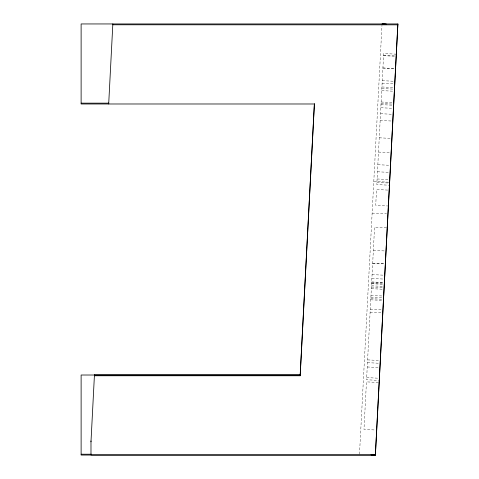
<?xml version="1.0" encoding="UTF-8"?>
<svg xmlns="http://www.w3.org/2000/svg" width="479" height="479" viewBox="0 0 479 479"><rect width="100%" height="100%" fill="white"/><g stroke="black" fill="none" stroke-linecap="round" stroke-linejoin="round"><path stroke-width="0.36" stroke-dasharray="2.4 1.8" d="M359.495 454.218L381.967 25.441M396.343 54.181L383.673 53.516L376.799 184.565L388.732 185.193M383.583 55.157L395.51 55.78M383.559 55.678L395.486 56.3M382.913 67.952L394.84 68.575M382.907 68.036L394.834 68.665M382.248 80.658L394.175 81.286M382.11 83.25L394.037 83.879M381.919 86.968L393.097 87.555M381.835 88.525L393.019 89.112M381.727 90.603L393.654 91.226M381.128 102.009L393.055 102.638M381.05 103.482L392.978 104.105M380.991 104.602L392.918 105.23M380.829 107.715L392.756 108.344M380.518 113.679L392.445 114.307M380.164 120.421L392.091 121.049M379.254 137.796L391.181 138.425M378.506 152.065L390.433 152.687M377.847 164.686L389.774 165.309M377.47 171.769L389.403 172.398M377.093 178.966L388.277 179.553M373.788 181.409L388.912 182.206M376.913 182.403L388.84 183.032M387.727 190.085L376.542 189.498L375.716 205.341L388.385 206.006M372.129 213.095L386.529 213.85M386.499 227.747L374.572 227.124L366.573 379.763L378.5 380.386M373.357 250.355L385.284 250.978M372.686 263.145L384.613 263.773M372.68 263.234L384.607 263.857M372.087 274.587L384.014 275.209M371.884 278.449L383.811 279.071M371.698 281.903L382.883 282.49M371.686 282.167L382.871 282.754M371.638 283.119L383.565 283.742M371.608 283.724L383.535 284.346M371.494 285.795L383.422 286.418M371.435 287.005L383.362 287.634M371.345 288.651L383.278 289.274M370.991 295.393L382.919 296.016M370.902 297.208L382.829 297.83M370.824 298.674L382.751 299.303M370.764 299.8L382.691 300.423M370.273 309.135L382.2 309.763M370.111 312.248L382.038 312.871M367.615 359.879L379.542 360.507M367.471 362.645L378.649 363.232M367.243 366.968L379.17 367.591M366.686 377.602L378.614 378.224M378.392 382.493L366.459 381.871L363.974 429.394L375.153 429.98"/><path stroke-width="0.72" d="M90.986 441.806L94.447 374.919L300.177 374.919L314.38 103.901M94.447 374.919L94.447 375.752L300.177 375.752L314.386 103.901M300.207 375.015L81.119 375.015L81.119 455.05L375.38 455.05L397.881 23.95L81.119 23.95L81.119 103.985L314.422 103.985M397.881 24.836L112.84 24.782L112.84 23.95L108.691 103.985L108.691 103.153M81.119 103.153L108.787 103.153M81.119 454.218L91.591 454.218M375.338 454.954L90.986 454.954L90.986 440.979M397.881 23.95L375.38 455.05L371.015 454.822L375.332 455.05L375.38 454.218M300.177 374.919L300.177 375.752M386.361 24.178L382.044 23.95L386.361 24.189"/></g></svg>
